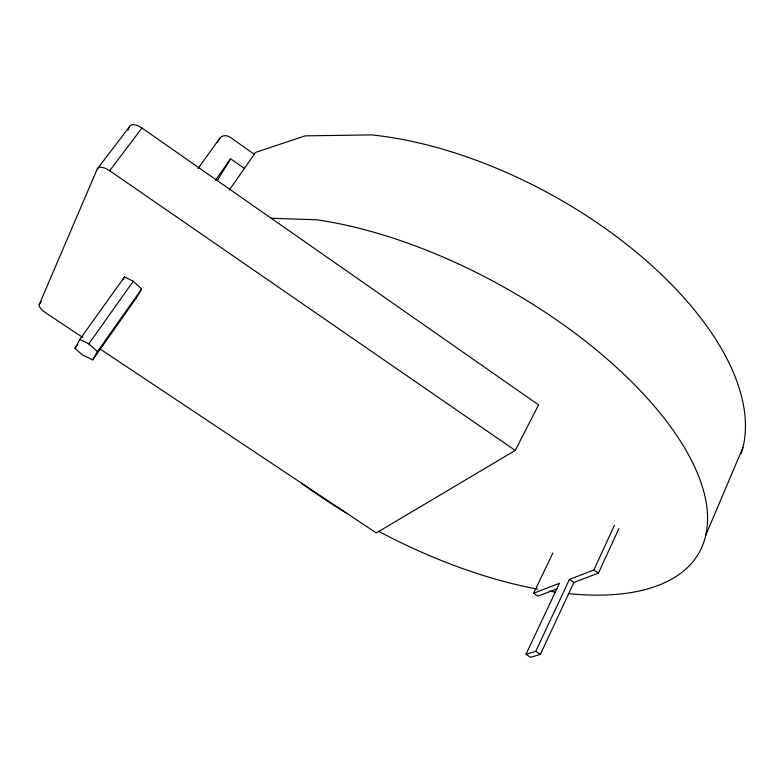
<?xml version="1.0" encoding="UTF-8"?>
<svg xmlns="http://www.w3.org/2000/svg" width="782" height="782" viewBox="0 0 782 782"><rect width="100%" height="100%" fill="white"/><g stroke="black" fill="none" stroke-linecap="round" stroke-linejoin="round"><path stroke-width="1.17" d="M705.784 535.162L742.9 447.617M82.638 337.384L45.043 312.341A8.612 3.206 35.3 0 1 39.208 304.609L97.222 169.049L129.538 126.616A12.072 5.885 38.1 0 1 141.953 128.013L538.573 404.91L515.211 450.452L376.279 532.933L99.91 348.88M128.053 129.959L129.538 126.616M557.107 588.836L537.889 596.128L533.598 593.245L559.453 583.264L526.003 654.29L530.567 657.32L540.401 654.358L573.89 582.453L598.465 573.118L618.894 528.534M526.003 654.29L535.787 651.289L569.413 579.423L593.861 569.99L614.378 525.416M533.598 593.245L552.903 552.933M136.303 297.962L92.726 359.837L82.628 355.048L74.974 348.498L79.784 339.437L124.494 276.955L133.302 281.237L141.571 289.027L135.413 299.467M122.862 279.907L124.494 276.955M217.416 142.353L219.83 138.179A8.025 6.715 34.4 0 1 230.289 137.339L254.101 154.132M92.726 359.837L97.447 351.646L141.571 289.027M217.425 180.515L230.612 158.795L244.395 168.482M229.37 189.967L255.518 152.441L305.146 135.863L371.743 134.905A292.468 149.587 28.8 0 1 643.938 258.637A292.468 149.587 28.8 0 1 741.17 453.648M215.304 180.486L230.612 158.795M79.784 339.437L88.777 343.904L133.302 281.237M74.974 348.498L77.78 344.588M198.022 168.58L219.83 138.179M39.208 304.609L41.348 301.725M97.222 169.049A12.297 5.611 37.4 0 1 109.666 170.74L141.953 128.013M271.227 218.266L316.583 219.771A302.243 137.221 29 0 1 676.626 435.32A302.243 137.221 29 0 1 568.788 593.655M535.787 651.289L540.401 654.358M569.413 579.423L573.89 582.453M593.861 569.99L598.465 573.118M109.666 170.74L515.211 450.452M88.777 343.904L97.447 351.646M554.946 592.003A302.243 137.221 29 0 1 549.247 591.153M537.615 589.159A302.243 137.221 29 0 1 378.654 531.33M345.996 512.787A302.243 137.221 29 0 1 301.735 483.403"/></g></svg>
